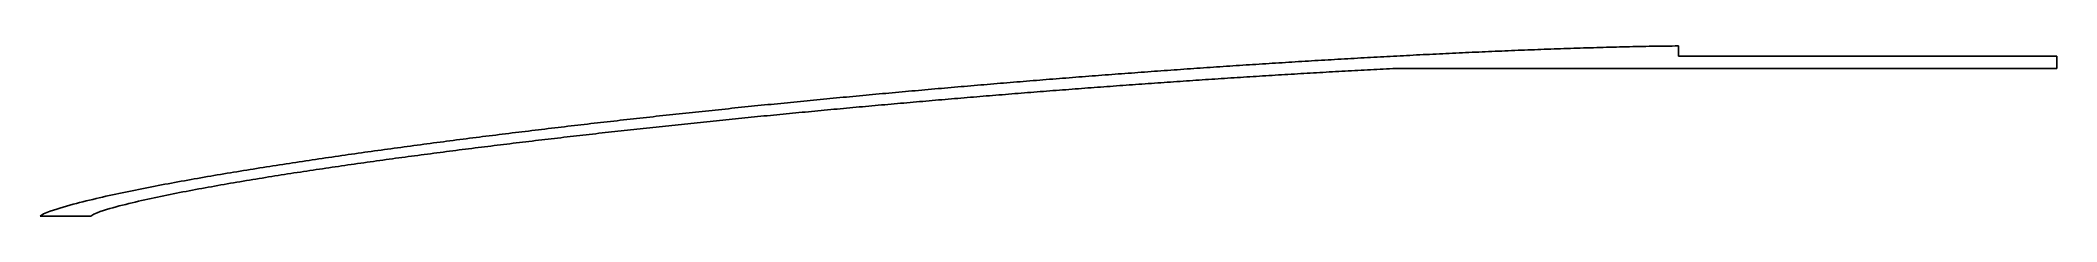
# Model space of a CAD drawing. Extents: x 0 to 320, y 0 to 27.
import ezdxf

# ---------------------------------------------------------------- set-up
doc = ezdxf.new("R2010")
doc.units = 0
doc.layers.add('Shape', color=7, linetype='CONTINUOUS')

msp = doc.modelspace()

# ---------------------------------------------------------------- linework, layer by layer
at = {"layer": 'Shape'}
for p, q in [((218.92, 25.5943), (219.44, 25.6207)), ((219.44, 25.6207), (219.96, 25.6469)), ((219.96, 25.6469), (220.48, 25.673)), ((220.48, 25.673), (221, 25.6988)), ((221, 25.6988), (221.52, 25.7245)), ((221.52, 25.7245), (222.04, 25.7501)), ((222.04, 25.7501), (222.56, 25.7755)), ((222.56, 25.7755), (223.08, 25.8007)), ((223.08, 25.8007), (223.6, 25.8257)), ((223.6, 25.8257), (224.12, 25.8505)), ((224.12, 25.8505), (224.64, 25.8752)), ((224.64, 25.8752), (225.16, 25.8997)), ((225.16, 25.8997), (225.68, 25.9241)), ((225.68, 25.9241), (226.2, 25.9482)), ((226.2, 25.9482), (226.72, 25.9722)), ((226.72, 25.9722), (227.24, 25.996)), ((227.24, 25.996), (227.76, 26.0196)), ((227.76, 26.0196), (228.28, 26.043)), ((228.28, 26.043), (228.8, 26.0662)), ((228.8, 26.0662), (229.32, 26.0893)), ((229.32, 26.0893), (229.84, 26.1121)), ((229.84, 26.1121), (230.36, 26.1348)), ((230.36, 26.1348), (230.88, 26.1573)), ((230.88, 26.1573), (231.4, 26.1796)), ((231.4, 26.1796), (231.92, 26.2017)), ((231.92, 26.2017), (232.44, 26.2235)), ((232.44, 26.2235), (232.96, 26.2452)), ((232.96, 26.2452), (233.48, 26.2667)), ((233.48, 26.2667), (234, 26.288)), ((234, 26.288), (234.52, 26.3091)), ((234.52, 26.3091), (235.04, 26.33)), ((235.04, 26.33), (235.56, 26.3506)), ((235.56, 26.3506), (236.08, 26.3711)), ((236.08, 26.3711), (236.6, 26.3913)), ((236.6, 26.3913), (237.12, 26.4114)), ((237.12, 26.4114), (237.64, 26.4312)), ((237.64, 26.4312), (238.16, 26.4507)), ((238.16, 26.4507), (238.68, 26.4701)), ((238.68, 26.4701), (239.2, 26.4892)), ((239.2, 26.4892), (239.72, 26.5081)), ((239.72, 26.5081), (240.24, 26.5268)), ((240.24, 26.5268), (240.76, 26.5452)), ((240.76, 26.5452), (241.28, 26.5634)), ((241.28, 26.5634), (241.8, 26.5813)), ((241.8, 26.5813), (242.32, 26.599)), ((242.32, 26.599), (242.84, 26.6165)), ((242.84, 26.6165), (243.36, 26.6337)), ((243.36, 26.6337), (243.88, 26.6506)), ((243.88, 26.6506), (244.4, 26.6673)), ((244.4, 26.6673), (244.92, 26.6836)), ((244.92, 26.6836), (245.44, 26.6998)), ((245.44, 26.6998), (245.96, 26.7156)), ((245.96, 26.7156), (246.48, 26.7312)), ((246.48, 26.7312), (247, 26.7465)), ((247, 26.7465), (247.52, 26.7614)), ((247.52, 26.7614), (248.04, 26.7761)), ((248.04, 26.7761), (248.56, 26.7905)), ((248.56, 26.7905), (249.08, 26.8045)), ((249.08, 26.8045), (249.6, 26.8183)), ((249.6, 26.8183), (250.12, 26.8317)), ((250.12, 26.8317), (250.64, 26.8447)), ((250.64, 26.8447), (251.16, 26.8574)), ((251.16, 26.8574), (251.68, 26.8698)), ((251.68, 26.8698), (252.2, 26.8817)), ((252.2, 26.8817), (252.72, 26.8933)), ((252.72, 26.8933), (253.24, 26.9045)), ((253.24, 26.9045), (253.76, 26.9153)), ((253.76, 26.9153), (254.28, 26.9256)), ((254.28, 26.9256), (254.8, 26.9355)), ((254.8, 26.9355), (255.32, 26.9449)), ((255.32, 26.9449), (255.84, 26.9538)), ((255.84, 26.9538), (256.36, 26.9622)), ((256.36, 26.9622), (256.88, 26.97)), ((256.88, 26.97), (257.4, 26.9771)), ((257.4, 26.9771), (257.92, 26.9836)), ((257.92, 26.9836), (258.44, 26.9894)), ((258.44, 26.9894), (258.96, 26.9942)), ((258.96, 26.9942), (259.48, 26.998)), ((259.48, 26.998), (260, 27)), ((260, 27), (260, 25.4)), ((169, 22.3967), (169.52, 22.4362)), ((169.52, 22.4362), (170.04, 22.4755)), ((170.04, 22.4755), (170.56, 22.5147)), ((170.56, 22.5147), (171.08, 22.5538)), ((171.08, 22.5538), (171.6, 22.5928)), ((171.6, 22.5928), (172.12, 22.6317)), ((172.12, 22.6317), (172.64, 22.6704)), ((172.64, 22.6704), (173.16, 22.709)), ((173.16, 22.709), (173.68, 22.7475)), ((173.68, 22.7475), (174.2, 22.7859)), ((174.2, 22.7859), (174.72, 22.8242)), ((174.72, 22.8242), (175.24, 22.8623)), ((175.24, 22.8623), (175.76, 22.9003)), ((175.76, 22.9003), (176.28, 22.9381)), ((176.28, 22.9381), (176.8, 22.9759)), ((176.8, 22.9759), (177.32, 23.0135)), ((177.32, 23.0135), (177.84, 23.051)), ((177.84, 23.051), (178.36, 23.0884)), ((178.36, 23.0884), (178.88, 23.1257)), ((178.88, 23.1257), (179.4, 23.1628)), ((179.4, 23.1628), (179.92, 23.1998)), ((179.92, 23.1998), (180.44, 23.2367)), ((180.44, 23.2367), (180.96, 23.2734)), ((180.96, 23.2734), (181.48, 23.3101)), ((181.48, 23.3101), (182, 23.3466)), ((182, 23.3466), (182.52, 23.3829)), ((182.52, 23.3829), (183.04, 23.4192)), ((183.04, 23.4192), (183.56, 23.4553)), ((183.56, 23.4553), (184.08, 23.4913)), ((184.08, 23.4913), (184.6, 23.5272)), ((184.6, 23.5272), (185.12, 23.5629)), ((185.12, 23.5629), (185.64, 23.5985)), ((185.64, 23.5985), (186.16, 23.634)), ((186.16, 23.634), (186.68, 23.6694)), ((186.68, 23.6694), (187.2, 23.7046)), ((187.2, 23.7046), (187.72, 23.7397)), ((187.72, 23.7397), (188.24, 23.7747)), ((188.24, 23.7747), (188.76, 23.8095)), ((188.76, 23.8095), (189.28, 23.8442)), ((189.28, 23.8442), (189.8, 23.8788)), ((189.8, 23.8788), (190.32, 23.9132)), ((190.32, 23.9132), (190.84, 23.9475)), ((190.84, 23.9475), (191.36, 23.9817)), ((191.36, 23.9817), (191.88, 24.0158)), ((191.88, 24.0158), (192.4, 24.0497)), ((192.4, 24.0497), (192.92, 24.0835)), ((192.92, 24.0835), (193.44, 24.1172)), ((193.44, 24.1172), (193.96, 24.1507)), ((193.96, 24.1507), (194.48, 24.1841)), ((194.48, 24.1841), (195, 24.2173)), ((195, 24.2173), (195.52, 24.2505)), ((195.52, 24.2505), (196.04, 24.2835)), ((196.04, 24.2835), (196.56, 24.3163)), ((197, 22.4235), (196.496, 22.3927)), ((196.56, 24.3163), (197.08, 24.349)), ((197.504, 22.4541), (197, 22.4235)), ((197.08, 24.349), (197.6, 24.3816)), ((198.008, 22.4847), (197.504, 22.4541)), ((197.6, 24.3816), (198.12, 24.4141)), ((198.512, 22.5151), (198.008, 22.4847)), ((198.12, 24.4141), (198.64, 24.4464)), ((199.016, 22.5454), (198.512, 22.5151)), ((198.64, 24.4464), (199.16, 24.4786)), ((199.52, 22.5756), (199.016, 22.5454)), ((199.16, 24.4786), (199.68, 24.5106)), ((200.024, 22.6056), (199.52, 22.5756)), ((199.68, 24.5106), (200.2, 24.5425)), ((200.528, 22.6355), (200.024, 22.6056)), ((200.2, 24.5425), (200.72, 24.5743)), ((201.032, 22.6653), (200.528, 22.6355)), ((200.72, 24.5743), (201.24, 24.6059)), ((201.536, 22.695), (201.032, 22.6653)), ((201.24, 24.6059), (201.76, 24.6374)), ((202.04, 22.7245), (201.536, 22.695)), ((201.76, 24.6374), (202.28, 24.6687)), ((202.544, 22.7539), (202.04, 22.7245)), ((202.28, 24.6687), (202.8, 24.6999)), ((203.048, 22.7832), (202.544, 22.7539)), ((202.8, 24.6999), (203.32, 24.731)), ((203.552, 22.8124), (203.048, 22.7832)), ((203.32, 24.731), (203.84, 24.7619)), ((204.056, 22.8414), (203.552, 22.8124)), ((203.84, 24.7619), (204.36, 24.7927)), ((204.56, 22.8703), (204.056, 22.8414)), ((204.36, 24.7927), (204.88, 24.8233)), ((205.064, 22.8991), (204.56, 22.8703)), ((204.88, 24.8233), (205.4, 24.8538)), ((205.568, 22.9277), (205.064, 22.8991)), ((205.4, 24.8538), (205.92, 24.8842)), ((206.072, 22.9562), (205.568, 22.9277)), ((205.92, 24.8842), (206.44, 24.9144)), ((206.576, 22.9846), (206.072, 22.9562)), ((206.44, 24.9144), (206.96, 24.9444)), ((207.08, 23.0128), (206.576, 22.9846)), ((206.96, 24.9444), (207.48, 24.9744)), ((207.584, 23.0409), (207.08, 23.0128)), ((207.48, 24.9744), (208, 25.0041)), ((208.088, 23.0689), (207.584, 23.0409)), ((208, 25.0041), (208.52, 25.0337)), ((208.592, 23.0967), (208.088, 23.0689)), ((208.52, 25.0337), (209.04, 25.0632)), ((209.096, 23.1244), (208.592, 23.0967)), ((209.04, 25.0632), (209.56, 25.0926)), ((209.6, 23.152), (209.096, 23.1244)), ((209.56, 25.0926), (210.08, 25.1217)), ((210.104, 23.1794), (209.6, 23.152)), ((210.08, 25.1217), (210.6, 25.1508)), ((210.608, 23.2067), (210.104, 23.1794)), ((210.6, 25.1508), (211.12, 25.1796)), ((211.112, 23.2338), (210.608, 23.2067)), ((211.616, 23.2609), (211.112, 23.2338)), ((211.12, 25.1796), (211.64, 25.2084)), ((212.12, 23.2877), (211.616, 23.2609)), ((211.64, 25.2084), (212.16, 25.237)), ((212.624, 23.3145), (212.12, 23.2877)), ((212.16, 25.237), (212.68, 25.2654)), ((213.128, 23.3411), (212.624, 23.3145)), ((212.68, 25.2654), (213.2, 25.2937)), ((213.632, 23.3675), (213.128, 23.3411)), ((213.2, 25.2937), (213.72, 25.3218)), ((214.136, 23.3939), (213.632, 23.3675)), ((213.72, 25.3218), (214.24, 25.3497)), ((214.64, 23.4), (214.136, 23.3939)), ((214.24, 25.3497), (214.76, 25.3775)), ((215.144, 23.4), (214.64, 23.4)), ((214.76, 25.3775), (215.28, 25.4052)), ((215.648, 23.4), (215.144, 23.4)), ((215.28, 25.4052), (215.8, 25.4327)), ((216.152, 23.4), (215.648, 23.4)), ((215.8, 25.4327), (216.32, 25.46)), ((216.656, 23.4), (216.152, 23.4)), ((216.32, 25.46), (216.84, 25.4872)), ((217.16, 23.4), (216.656, 23.4)), ((216.84, 25.4872), (217.36, 25.5142)), ((217.664, 23.4), (217.16, 23.4)), ((217.36, 25.5142), (217.88, 25.5411)), ((218.168, 23.4), (217.664, 23.4)), ((217.88, 25.5411), (218.4, 25.5678)), ((218.672, 23.4), (218.168, 23.4)), ((218.4, 25.5678), (218.92, 25.5943)), ((219.176, 23.4), (218.672, 23.4)), ((219.68, 23.4), (219.176, 23.4)), ((220.184, 23.4), (219.68, 23.4)), ((220.688, 23.4), (220.184, 23.4)), ((221.192, 23.4), (220.688, 23.4)), ((221.696, 23.4), (221.192, 23.4)), ((222.2, 23.4), (221.696, 23.4)), ((222.704, 23.4), (222.2, 23.4)), ((223.208, 23.4), (222.704, 23.4)), ((223.712, 23.4), (223.208, 23.4)), ((224.216, 23.4), (223.712, 23.4)), ((224.72, 23.4), (224.216, 23.4)), ((225.224, 23.4), (224.72, 23.4)), ((225.728, 23.4), (225.224, 23.4)), ((226.232, 23.4), (225.728, 23.4)), ((226.736, 23.4), (226.232, 23.4)), ((227.24, 23.4), (226.736, 23.4)), ((227.744, 23.4), (227.24, 23.4)), ((228.248, 23.4), (227.744, 23.4)), ((228.752, 23.4), (228.248, 23.4)), ((229.256, 23.4), (228.752, 23.4)), ((229.76, 23.4), (229.256, 23.4)), ((230.264, 23.4), (229.76, 23.4)), ((230.768, 23.4), (230.264, 23.4)), ((231.272, 23.4), (230.768, 23.4)), ((231.776, 23.4), (231.272, 23.4)), ((232.28, 23.4), (231.776, 23.4)), ((232.784, 23.4), (232.28, 23.4)), ((233.288, 23.4), (232.784, 23.4)), ((233.792, 23.4), (233.288, 23.4)), ((234.296, 23.4), (233.792, 23.4)), ((234.8, 23.4), (234.296, 23.4)), ((235.304, 23.4), (234.8, 23.4)), ((235.808, 23.4), (235.304, 23.4)), ((236.312, 23.4), (235.808, 23.4)), ((236.816, 23.4), (236.312, 23.4)), ((237.32, 23.4), (236.816, 23.4)), ((237.824, 23.4), (237.32, 23.4)), ((238.328, 23.4), (237.824, 23.4)), ((238.832, 23.4), (238.328, 23.4)), ((239.336, 23.4), (238.832, 23.4)), ((239.84, 23.4), (239.336, 23.4)), ((240.344, 23.4), (239.84, 23.4)), ((240.848, 23.4), (240.344, 23.4)), ((241.352, 23.4), (240.848, 23.4)), ((241.856, 23.4), (241.352, 23.4)), ((242.36, 23.4), (241.856, 23.4)), ((242.864, 23.4), (242.36, 23.4)), ((243.368, 23.4), (242.864, 23.4)), ((243.872, 23.4), (243.368, 23.4)), ((244.376, 23.4), (243.872, 23.4)), ((244.88, 23.4), (244.376, 23.4)), ((245.384, 23.4), (244.88, 23.4)), ((245.888, 23.4), (245.384, 23.4)), ((246.392, 23.4), (245.888, 23.4)), ((246.896, 23.4), (246.392, 23.4)), ((247.4, 23.4), (246.896, 23.4)), ((247.904, 23.4), (247.4, 23.4)), ((248.408, 23.4), (247.904, 23.4)), ((248.912, 23.4), (248.408, 23.4)), ((249.416, 23.4), (248.912, 23.4)), ((249.92, 23.4), (249.416, 23.4)), ((250.424, 23.4), (249.92, 23.4)), ((250.928, 23.4), (250.424, 23.4)), ((251.432, 23.4), (250.928, 23.4)), ((251.936, 23.4), (251.432, 23.4)), ((252.44, 23.4), (251.936, 23.4)), ((252.944, 23.4), (252.44, 23.4)), ((253.448, 23.4), (252.944, 23.4)), ((253.952, 23.4), (253.448, 23.4)), ((254.456, 23.4), (253.952, 23.4)), ((254.96, 23.4), (254.456, 23.4)), ((255.464, 23.4), (254.96, 23.4)), ((255.968, 23.4), (255.464, 23.4)), ((256.472, 23.4), (255.968, 23.4)), ((256.976, 23.4), (256.472, 23.4)), ((257.48, 23.4), (256.976, 23.4)), ((257.984, 23.4), (257.48, 23.4)), ((258.488, 23.4), (257.984, 23.4)), ((258.992, 23.4), (258.488, 23.4)), ((259.496, 23.4), (258.992, 23.4)), ((260, 23.4), (259.496, 23.4)), ((260, 25.4), (320, 25.4)), ((320, 23.4), (260, 23.4)), ((320, 25.4), (320, 23.4)), ((131.04, 19.1889), (131.56, 19.2372)), ((131.56, 19.2372), (132.08, 19.2854)), ((132.08, 19.2854), (132.6, 19.3334)), ((132.6, 19.3334), (133.12, 19.3814)), ((133.12, 19.3814), (133.64, 19.4292)), ((133.64, 19.4292), (134.16, 19.4769)), ((134.16, 19.4769), (134.68, 19.5244)), ((134.68, 19.5244), (135.2, 19.5719)), ((135.2, 19.5719), (135.72, 19.6192)), ((135.72, 19.6192), (136.24, 19.6664)), ((136.24, 19.6664), (136.76, 19.7135)), ((136.76, 19.7135), (137.28, 19.7605)), ((137.28, 19.7605), (137.8, 19.8073)), ((137.8, 19.8073), (138.32, 19.854)), ((138.32, 19.854), (138.84, 19.9006)), ((138.84, 19.9006), (139.36, 19.9471)), ((139.36, 19.9471), (139.88, 19.9934)), ((139.88, 19.9934), (140.4, 20.0397)), ((140.4, 20.0397), (140.92, 20.0858)), ((140.92, 20.0858), (141.44, 20.1318)), ((141.44, 20.1318), (141.96, 20.1776)), ((141.96, 20.1776), (142.48, 20.2234)), ((142.48, 20.2234), (143, 20.269)), ((143, 20.269), (143.52, 20.3145)), ((143.52, 20.3145), (144.04, 20.3599)), ((144.04, 20.3599), (144.56, 20.4051)), ((144.56, 20.4051), (145.08, 20.4503)), ((145.08, 20.4503), (145.6, 20.4953)), ((145.6, 20.4953), (146.12, 20.5402)), ((146.12, 20.5402), (146.64, 20.585)), ((146.64, 20.585), (147.16, 20.6296)), ((147.16, 20.6296), (147.68, 20.6742)), ((147.68, 20.6742), (148.2, 20.7186)), ((148.2, 20.7186), (148.72, 20.7629)), ((148.72, 20.7629), (149.24, 20.8071)), ((149.24, 20.8071), (149.76, 20.8511)), ((149.76, 20.8511), (150.28, 20.8951)), ((150.28, 20.8951), (150.8, 20.9389)), ((150.8, 20.9389), (151.32, 20.9826)), ((151.32, 20.9826), (151.84, 21.0262)), ((152.144, 19.2249), (151.64, 19.1839)), ((151.84, 21.0262), (152.36, 21.0696)), ((152.648, 19.2658), (152.144, 19.2249)), ((152.36, 21.0696), (152.88, 21.113)), ((153.152, 19.3066), (152.648, 19.2658)), ((152.88, 21.113), (153.4, 21.1562)), ((153.656, 19.3473), (153.152, 19.3066)), ((153.4, 21.1562), (153.92, 21.1993)), ((154.16, 19.3879), (153.656, 19.3473)), ((153.92, 21.1993), (154.44, 21.2423)), ((154.664, 19.4283), (154.16, 19.3879)), ((154.44, 21.2423), (154.96, 21.2851)), ((155.168, 19.4687), (154.664, 19.4283)), ((154.96, 21.2851), (155.48, 21.3278)), ((155.672, 19.5089), (155.168, 19.4687)), ((155.48, 21.3278), (156, 21.3705)), ((156.176, 19.549), (155.672, 19.5089)), ((156, 21.3705), (156.52, 21.413)), ((156.68, 19.5891), (156.176, 19.549)), ((156.52, 21.413), (157.04, 21.4553)), ((157.184, 19.629), (156.68, 19.5891)), ((157.04, 21.4553), (157.56, 21.4976)), ((157.688, 19.6688), (157.184, 19.629)), ((157.56, 21.4976), (158.08, 21.5397)), ((158.192, 19.7084), (157.688, 19.6688)), ((158.08, 21.5397), (158.6, 21.5817)), ((158.696, 19.748), (158.192, 19.7084)), ((158.6, 21.5817), (159.12, 21.6236)), ((159.2, 19.7875), (158.696, 19.748)), ((159.12, 21.6236), (159.64, 21.6654)), ((159.704, 19.8268), (159.2, 19.7875)), ((159.64, 21.6654), (160.16, 21.7071)), ((160.208, 19.866), (159.704, 19.8268)), ((160.16, 21.7071), (160.68, 21.7486)), ((160.712, 19.9052), (160.208, 19.866)), ((160.68, 21.7486), (161.2, 21.79)), ((161.216, 19.9442), (160.712, 19.9052)), ((161.2, 21.79), (161.72, 21.8313)), ((161.72, 19.9831), (161.216, 19.9442)), ((161.72, 21.8313), (162.24, 21.8725)), ((162.224, 20.0219), (161.72, 19.9831)), ((162.728, 20.0606), (162.224, 20.0219)), ((162.24, 21.8725), (162.76, 21.9135)), ((163.232, 20.0991), (162.728, 20.0606)), ((162.76, 21.9135), (163.28, 21.9544)), ((163.736, 20.1376), (163.232, 20.0991)), ((163.28, 21.9544), (163.8, 21.9953)), ((164.24, 20.1759), (163.736, 20.1376)), ((163.8, 21.9953), (164.32, 22.0359)), ((164.744, 20.2142), (164.24, 20.1759)), ((164.32, 22.0359), (164.84, 22.0765)), ((165.248, 20.2523), (164.744, 20.2142)), ((164.84, 22.0765), (165.36, 22.117)), ((165.752, 20.2903), (165.248, 20.2523)), ((165.36, 22.117), (165.88, 22.1573)), ((166.256, 20.3282), (165.752, 20.2903)), ((165.88, 22.1573), (166.4, 22.1975)), ((166.76, 20.366), (166.256, 20.3282)), ((166.4, 22.1975), (166.92, 22.2376)), ((167.264, 20.4037), (166.76, 20.366)), ((166.92, 22.2376), (167.44, 22.2775)), ((167.768, 20.4412), (167.264, 20.4037)), ((167.44, 22.2775), (167.96, 22.3174)), ((168.272, 20.4787), (167.768, 20.4412)), ((167.96, 22.3174), (168.48, 22.3571)), ((168.776, 20.516), (168.272, 20.4787)), ((168.48, 22.3571), (169, 22.3967)), ((169.28, 20.5532), (168.776, 20.516)), ((169.784, 20.5903), (169.28, 20.5532)), ((170.288, 20.6273), (169.784, 20.5903)), ((170.792, 20.6642), (170.288, 20.6273)), ((171.296, 20.701), (170.792, 20.6642)), ((171.8, 20.7377), (171.296, 20.701)), ((172.304, 20.7742), (171.8, 20.7377)), ((172.808, 20.8107), (172.304, 20.7742)), ((173.312, 20.847), (172.808, 20.8107)), ((173.816, 20.8832), (173.312, 20.847)), ((174.32, 20.9193), (173.816, 20.8832)), ((174.824, 20.9553), (174.32, 20.9193)), ((175.328, 20.9911), (174.824, 20.9553)), ((175.832, 21.0269), (175.328, 20.9911)), ((176.336, 21.0625), (175.832, 21.0269)), ((176.84, 21.0981), (176.336, 21.0625)), ((177.344, 21.1335), (176.84, 21.0981)), ((177.848, 21.1688), (177.344, 21.1335)), ((178.352, 21.204), (177.848, 21.1688)), ((178.856, 21.239), (178.352, 21.204)), ((179.36, 21.274), (178.856, 21.239)), ((179.864, 21.3088), (179.36, 21.274)), ((180.368, 21.3435), (179.864, 21.3088)), ((180.872, 21.3782), (180.368, 21.3435)), ((181.376, 21.4127), (180.872, 21.3782)), ((181.88, 21.447), (181.376, 21.4127)), ((182.384, 21.4813), (181.88, 21.447)), ((182.888, 21.5154), (182.384, 21.4813)), ((183.392, 21.5495), (182.888, 21.5154)), ((183.896, 21.5834), (183.392, 21.5495)), ((184.4, 21.6172), (183.896, 21.5834)), ((184.904, 21.6509), (184.4, 21.6172)), ((185.408, 21.6844), (184.904, 21.6509)), ((185.912, 21.7179), (185.408, 21.6844)), ((186.416, 21.7512), (185.912, 21.7179)), ((186.92, 21.7844), (186.416, 21.7512)), ((187.424, 21.8175), (186.92, 21.7844)), ((187.928, 21.8505), (187.424, 21.8175)), ((188.432, 21.8833), (187.928, 21.8505)), ((188.936, 21.9161), (188.432, 21.8833)), ((189.44, 21.9487), (188.936, 21.9161)), ((189.944, 21.9812), (189.44, 21.9487)), ((190.448, 22.0136), (189.944, 21.9812)), ((190.952, 22.0458), (190.448, 22.0136)), ((191.456, 22.078), (190.952, 22.0458)), ((191.96, 22.11), (191.456, 22.078)), ((192.464, 22.1419), (191.96, 22.11)), ((192.968, 22.1737), (192.464, 22.1419)), ((193.472, 22.2053), (192.968, 22.1737)), ((193.976, 22.2368), (193.472, 22.2053)), ((194.48, 22.2683), (193.976, 22.2368)), ((194.984, 22.2995), (194.48, 22.2683)), ((195.488, 22.3307), (194.984, 22.2995)), ((195.992, 22.3618), (195.488, 22.3307)), ((196.496, 22.3927), (195.992, 22.3618)), ((98.8, 15.9435), (99.32, 16)), ((99.32, 16), (99.84, 16.0563)), ((99.84, 16.0563), (100.36, 16.1124)), ((100.36, 16.1124), (100.88, 16.1684)), ((100.88, 16.1684), (101.4, 16.2243)), ((101.4, 16.2243), (101.92, 16.2801)), ((101.92, 16.2801), (102.44, 16.3357)), ((102.44, 16.3357), (102.96, 16.3911)), ((102.96, 16.3911), (103.48, 16.4464)), ((103.48, 16.4464), (104, 16.5016)), ((104, 16.5016), (104.52, 16.5567)), ((104.52, 16.5567), (105.04, 16.6116)), ((105.04, 16.6116), (105.56, 16.6663)), ((105.56, 16.6663), (106.08, 16.721)), ((106.08, 16.721), (106.6, 16.7755)), ((106.6, 16.7755), (107.12, 16.8298)), ((107.12, 16.8298), (107.64, 16.884)), ((107.64, 16.884), (108.16, 16.9381)), ((108.16, 16.9381), (108.68, 16.9921)), ((108.68, 16.9921), (109.2, 17.0459)), ((109.2, 17.0459), (109.72, 17.0996)), ((109.72, 17.0996), (110.24, 17.1531)), ((110.24, 17.1531), (110.76, 17.2066)), ((110.76, 17.2066), (111.28, 17.2598)), ((111.28, 17.2598), (111.8, 17.313)), ((111.8, 17.313), (112.32, 17.366)), ((112.32, 17.366), (112.84, 17.4189)), ((112.84, 17.4189), (113.36, 17.4716)), ((113.36, 17.4716), (113.88, 17.5243)), ((113.88, 17.5243), (114.4, 17.5768)), ((114.4, 17.5768), (114.92, 17.6291)), ((114.92, 17.6291), (115.44, 17.6814)), ((115.44, 17.6814), (115.96, 17.7335)), ((116.36, 16.0305), (115.856, 15.9813)), ((115.96, 17.7335), (116.48, 17.7854)), ((116.864, 16.0796), (116.36, 16.0305)), ((116.48, 17.7854), (117, 17.8373)), ((117.368, 16.1286), (116.864, 16.0796)), ((117, 17.8373), (117.52, 17.889)), ((117.872, 16.1774), (117.368, 16.1286)), ((117.52, 17.889), (118.04, 17.9406)), ((118.376, 16.2262), (117.872, 16.1774)), ((118.04, 17.9406), (118.56, 17.992)), ((118.88, 16.2748), (118.376, 16.2262)), ((118.56, 17.992), (119.08, 18.0433)), ((119.384, 16.3233), (118.88, 16.2748)), ((119.08, 18.0433), (119.6, 18.0945)), ((119.888, 16.3716), (119.384, 16.3233)), ((119.6, 18.0945), (120.12, 18.1456)), ((120.392, 16.4199), (119.888, 16.3716)), ((120.12, 18.1456), (120.64, 18.1965)), ((120.896, 16.468), (120.392, 16.4199)), ((120.64, 18.1965), (121.16, 18.2474)), ((121.4, 16.516), (120.896, 16.468)), ((121.16, 18.2474), (121.68, 18.298)), ((121.904, 16.5639), (121.4, 16.516)), ((121.68, 18.298), (122.2, 18.3486)), ((122.408, 16.6116), (121.904, 16.5639)), ((122.2, 18.3486), (122.72, 18.399)), ((122.912, 16.6593), (122.408, 16.6116)), ((122.72, 18.399), (123.24, 18.4493)), ((123.416, 16.7068), (122.912, 16.6593)), ((123.24, 18.4493), (123.76, 18.4995)), ((123.92, 16.7542), (123.416, 16.7068)), ((123.76, 18.4995), (124.28, 18.5496)), ((124.424, 16.8015), (123.92, 16.7542)), ((124.28, 18.5496), (124.8, 18.5995)), ((124.928, 16.8486), (124.424, 16.8015)), ((124.8, 18.5995), (125.32, 18.6493)), ((125.432, 16.8957), (124.928, 16.8486)), ((125.32, 18.6493), (125.84, 18.699)), ((125.936, 16.9426), (125.432, 16.8957)), ((125.84, 18.699), (126.36, 18.7485)), ((126.44, 16.9894), (125.936, 16.9426)), ((126.36, 18.7485), (126.88, 18.7979)), ((126.944, 17.0361), (126.44, 16.9894)), ((126.88, 18.7979), (127.4, 18.8472)), ((127.448, 17.0827), (126.944, 17.0361)), ((127.4, 18.8472), (127.92, 18.8964)), ((127.952, 17.1292), (127.448, 17.0827)), ((127.92, 18.8964), (128.44, 18.9455)), ((128.456, 17.1755), (127.952, 17.1292)), ((128.44, 18.9455), (128.96, 18.9944)), ((128.96, 17.2218), (128.456, 17.1755)), ((128.96, 18.9944), (129.48, 19.0432)), ((129.464, 17.2679), (128.96, 17.2218)), ((129.968, 17.3139), (129.464, 17.2679)), ((129.48, 19.0432), (130, 19.0919)), ((130.472, 17.3597), (129.968, 17.3139)), ((130, 19.0919), (130.52, 19.1404)), ((130.976, 17.4055), (130.472, 17.3597)), ((130.52, 19.1404), (131.04, 19.1889)), ((131.48, 17.4512), (130.976, 17.4055)), ((131.984, 17.4967), (131.48, 17.4512)), ((132.488, 17.5421), (131.984, 17.4967)), ((132.992, 17.5874), (132.488, 17.5421)), ((133.496, 17.6326), (132.992, 17.5874)), ((134, 17.6777), (133.496, 17.6326)), ((134.504, 17.7226), (134, 17.6777)), ((135.008, 17.7675), (134.504, 17.7226)), ((135.512, 17.8122), (135.008, 17.7675)), ((136.016, 17.8568), (135.512, 17.8122)), ((136.52, 17.9013), (136.016, 17.8568)), ((137.024, 17.9457), (136.52, 17.9013)), ((137.528, 17.99), (137.024, 17.9457)), ((138.032, 18.0341), (137.528, 17.99)), ((138.536, 18.0782), (138.032, 18.0341)), ((139.04, 18.1221), (138.536, 18.0782)), ((139.544, 18.1659), (139.04, 18.1221)), ((140.048, 18.2096), (139.544, 18.1659)), ((140.552, 18.2532), (140.048, 18.2096)), ((141.056, 18.2967), (140.552, 18.2532)), ((141.56, 18.3401), (141.056, 18.2967)), ((142.064, 18.3833), (141.56, 18.3401)), ((142.568, 18.4265), (142.064, 18.3833)), ((143.072, 18.4695), (142.568, 18.4265)), ((143.576, 18.5124), (143.072, 18.4695)), ((144.08, 18.5552), (143.576, 18.5124)), ((144.584, 18.5979), (144.08, 18.5552)), ((145.088, 18.6405), (144.584, 18.5979)), ((145.592, 18.683), (145.088, 18.6405)), ((146.096, 18.7253), (145.592, 18.683)), ((146.6, 18.7676), (146.096, 18.7253)), ((147.104, 18.8097), (146.6, 18.7676)), ((147.608, 18.8517), (147.104, 18.8097)), ((148.112, 18.8937), (147.608, 18.8517)), ((148.616, 18.9354), (148.112, 18.8937)), ((149.12, 18.9771), (148.616, 18.9354)), ((149.624, 19.0187), (149.12, 18.9771)), ((150.128, 19.0602), (149.624, 19.0187)), ((150.632, 19.1015), (150.128, 19.0602)), ((151.136, 19.1428), (150.632, 19.1015)), ((151.64, 19.1839), (151.136, 19.1428)), ((71.76, 12.7971), (72.28, 12.8619)), ((72.28, 12.8619), (72.8, 12.9264)), ((72.8, 12.9264), (73.32, 12.9908)), ((73.32, 12.9908), (73.84, 13.055)), ((73.84, 13.055), (74.36, 13.1191)), ((74.36, 13.1191), (74.88, 13.1829)), ((74.88, 13.1829), (75.4, 13.2466)), ((75.4, 13.2466), (75.92, 13.3101)), ((75.92, 13.3101), (76.44, 13.3734)), ((76.44, 13.3734), (76.96, 13.4366)), ((76.96, 13.4366), (77.48, 13.4996)), ((77.48, 13.4996), (78, 13.5624)), ((78, 13.5624), (78.52, 13.625)), ((78.52, 13.625), (79.04, 13.6875)), ((79.04, 13.6875), (79.56, 13.7498)), ((79.56, 13.7498), (80.08, 13.8119)), ((80.08, 13.8119), (80.6, 13.8739)), ((80.6, 13.8739), (81.12, 13.9357)), ((81.12, 13.9357), (81.64, 13.9973)), ((81.64, 13.9973), (82.16, 14.0588)), ((82.16, 14.0588), (82.68, 14.1201)), ((82.68, 14.1201), (83.2, 14.1813)), ((83.2, 14.1813), (83.72, 14.2422)), ((83.72, 14.2422), (84.24, 14.3031)), ((84.24, 14.3031), (84.76, 14.3637)), ((84.76, 14.3637), (85.28, 14.4242)), ((85.28, 14.4242), (85.8, 14.4846)), ((86.12, 12.8462), (85.616, 12.7888)), ((85.8, 14.4846), (86.32, 14.5447)), ((86.624, 12.9034), (86.12, 12.8462)), ((86.32, 14.5447), (86.84, 14.6048)), ((87.128, 12.9605), (86.624, 12.9034)), ((86.84, 14.6048), (87.36, 14.6646)), ((87.632, 13.0174), (87.128, 12.9605)), ((87.36, 14.6646), (87.88, 14.7244)), ((88.136, 13.0742), (87.632, 13.0174)), ((87.88, 14.7244), (88.4, 14.7839)), ((88.64, 13.1308), (88.136, 13.0742)), ((88.4, 14.7839), (88.92, 14.8433)), ((89.144, 13.1873), (88.64, 13.1308)), ((88.92, 14.8433), (89.44, 14.9026)), ((89.648, 13.2436), (89.144, 13.1873)), ((89.44, 14.9026), (89.96, 14.9617)), ((90.152, 13.2997), (89.648, 13.2436)), ((89.96, 14.9617), (90.48, 15.0206)), ((90.656, 13.3558), (90.152, 13.2997)), ((90.48, 15.0206), (91, 15.0794)), ((91.16, 13.4116), (90.656, 13.3558)), ((91, 15.0794), (91.52, 15.1381)), ((91.664, 13.4674), (91.16, 13.4116)), ((91.52, 15.1381), (92.04, 15.1966)), ((92.168, 13.5229), (91.664, 13.4674)), ((92.04, 15.1966), (92.56, 15.2549)), ((92.672, 13.5784), (92.168, 13.5229)), ((92.56, 15.2549), (93.08, 15.3131)), ((93.176, 13.6337), (92.672, 13.5784)), ((93.08, 15.3131), (93.6, 15.3711)), ((93.68, 13.6888), (93.176, 13.6337)), ((93.6, 15.3711), (94.12, 15.429)), ((94.184, 13.7438), (93.68, 13.6888)), ((94.12, 15.429), (94.64, 15.4868)), ((94.688, 13.7987), (94.184, 13.7438)), ((94.64, 15.4868), (95.16, 15.5444)), ((95.192, 13.8534), (94.688, 13.7987)), ((95.16, 15.5444), (95.68, 15.6018)), ((95.696, 13.908), (95.192, 13.8534)), ((95.68, 15.6018), (96.2, 15.6591)), ((96.2, 13.9624), (95.696, 13.908)), ((96.2, 15.6591), (96.72, 15.7163)), ((96.704, 14.0167), (96.2, 13.9624)), ((97.208, 14.0709), (96.704, 14.0167)), ((96.72, 15.7163), (97.24, 15.7733)), ((97.712, 14.1249), (97.208, 14.0709)), ((97.24, 15.7733), (97.76, 15.8302)), ((98.216, 14.1788), (97.712, 14.1249)), ((97.76, 15.8302), (98.28, 15.8869)), ((98.72, 14.2325), (98.216, 14.1788)), ((98.28, 15.8869), (98.8, 15.9435)), ((99.224, 14.2861), (98.72, 14.2325)), ((99.728, 14.3396), (99.224, 14.2861)), ((100.232, 14.3929), (99.728, 14.3396)), ((100.736, 14.4461), (100.232, 14.3929)), ((101.24, 14.4992), (100.736, 14.4461)), ((101.744, 14.5521), (101.24, 14.4992)), ((102.248, 14.6049), (101.744, 14.5521)), ((102.752, 14.6576), (102.248, 14.6049)), ((103.256, 14.7101), (102.752, 14.6576)), ((103.76, 14.7625), (103.256, 14.7101)), ((104.264, 14.8148), (103.76, 14.7625)), ((104.768, 14.8669), (104.264, 14.8148)), ((105.272, 14.9189), (104.768, 14.8669)), ((105.776, 14.9708), (105.272, 14.9189)), ((106.28, 15.0225), (105.776, 14.9708)), ((106.784, 15.0741), (106.28, 15.0225)), ((107.288, 15.1256), (106.784, 15.0741)), ((107.792, 15.177), (107.288, 15.1256)), ((108.296, 15.2282), (107.792, 15.177)), ((108.8, 15.2793), (108.296, 15.2282)), ((109.304, 15.3302), (108.8, 15.2793)), ((109.808, 15.3811), (109.304, 15.3302)), ((110.312, 15.4318), (109.808, 15.3811)), ((110.816, 15.4824), (110.312, 15.4318)), ((111.32, 15.5328), (110.816, 15.4824)), ((111.824, 15.5832), (111.32, 15.5328)), ((112.328, 15.6334), (111.824, 15.5832)), ((112.832, 15.6835), (112.328, 15.6334)), ((113.336, 15.7334), (112.832, 15.6835)), ((113.84, 15.7832), (113.336, 15.7334)), ((114.344, 15.8329), (113.84, 15.7832)), ((114.848, 15.8825), (114.344, 15.8329)), ((115.352, 15.932), (114.848, 15.8825)), ((115.856, 15.9813), (115.352, 15.932)), ((47.84, 9.59668), (48.36, 9.6715)), ((48.36, 9.6715), (48.88, 9.74606)), ((48.88, 9.74606), (49.4, 9.82035)), ((49.4, 9.82035), (49.92, 9.89438)), ((49.92, 9.89438), (50.44, 9.96815)), ((50.44, 9.96815), (50.96, 10.0417)), ((50.96, 10.0417), (51.48, 10.1149)), ((51.48, 10.1149), (52, 10.1879)), ((52, 10.1879), (52.52, 10.2607)), ((52.52, 10.2607), (53.04, 10.3332)), ((53.04, 10.3332), (53.56, 10.4055)), ((53.56, 10.4055), (54.08, 10.4775)), ((54.08, 10.4775), (54.6, 10.5493)), ((54.6, 10.5493), (55.12, 10.6209)), ((55.12, 10.6209), (55.64, 10.6922)), ((55.64, 10.6922), (56.16, 10.7633)), ((56.16, 10.7633), (56.68, 10.8341)), ((56.68, 10.8341), (57.2, 10.9048)), ((57.2, 10.9048), (57.72, 10.9752)), ((57.72, 10.9752), (58.24, 11.0454)), ((58.24, 11.0454), (58.76, 11.1153)), ((58.76, 11.1153), (59.28, 11.1851)), ((59.28, 11.1851), (59.8, 11.2546)), ((59.912, 9.6347), (59.408, 9.56779)), ((59.8, 11.2546), (60.32, 11.3239)), ((60.416, 9.7014), (59.912, 9.6347)), ((60.32, 11.3239), (60.84, 11.393)), ((60.92, 9.76788), (60.416, 9.7014)), ((60.84, 11.393), (61.36, 11.4619)), ((61.424, 9.83413), (60.92, 9.76788)), ((61.36, 11.4619), (61.88, 11.5305)), ((61.928, 9.90017), (61.424, 9.83413)), ((61.88, 11.5305), (62.4, 11.599)), ((62.432, 9.966), (61.928, 9.90017)), ((62.4, 11.599), (62.92, 11.6672)), ((62.936, 10.0316), (62.432, 9.966)), ((62.92, 11.6672), (63.44, 11.7353)), ((63.44, 10.097), (62.936, 10.0316)), ((63.44, 11.7353), (63.96, 11.8031)), ((63.944, 10.1622), (63.44, 10.097)), ((64.448, 10.2272), (63.944, 10.1622)), ((63.96, 11.8031), (64.48, 11.8708)), ((64.952, 10.292), (64.448, 10.2272)), ((64.48, 11.8708), (65, 11.9382)), ((65.456, 10.3565), (64.952, 10.292)), ((65, 11.9382), (65.52, 12.0054)), ((65.96, 10.4209), (65.456, 10.3565)), ((65.52, 12.0054), (66.04, 12.0725)), ((66.464, 10.4851), (65.96, 10.4209)), ((66.04, 12.0725), (66.56, 12.1393)), ((66.968, 10.5491), (66.464, 10.4851)), ((66.56, 12.1393), (67.08, 12.2059)), ((67.472, 10.6128), (66.968, 10.5491)), ((67.08, 12.2059), (67.6, 12.2724)), ((67.976, 10.6764), (67.472, 10.6128)), ((67.6, 12.2724), (68.12, 12.3386)), ((68.48, 10.7398), (67.976, 10.6764)), ((68.12, 12.3386), (68.64, 12.4047)), ((68.984, 10.803), (68.48, 10.7398)), ((68.64, 12.4047), (69.16, 12.4706)), ((69.488, 10.866), (68.984, 10.803)), ((69.16, 12.4706), (69.68, 12.5362)), ((69.992, 10.9288), (69.488, 10.866)), ((69.68, 12.5362), (70.2, 12.6017)), ((70.496, 10.9914), (69.992, 10.9288)), ((70.2, 12.6017), (70.72, 12.6671)), ((71, 11.0539), (70.496, 10.9914)), ((70.72, 12.6671), (71.24, 12.7322)), ((71.504, 11.1161), (71, 11.0539)), ((71.24, 12.7322), (71.76, 12.7971)), ((72.008, 11.1782), (71.504, 11.1161)), ((72.512, 11.2401), (72.008, 11.1782)), ((73.016, 11.3018), (72.512, 11.2401)), ((73.52, 11.3633), (73.016, 11.3018)), ((74.024, 11.4247), (73.52, 11.3633)), ((74.528, 11.4858), (74.024, 11.4247)), ((75.032, 11.5468), (74.528, 11.4858)), ((75.536, 11.6076), (75.032, 11.5468)), ((76.04, 11.6683), (75.536, 11.6076)), ((76.544, 11.7288), (76.04, 11.6683)), ((77.048, 11.789), (76.544, 11.7288)), ((77.552, 11.8492), (77.048, 11.789)), ((78.056, 11.9091), (77.552, 11.8492)), ((78.56, 11.9689), (78.056, 11.9091)), ((79.064, 12.0285), (78.56, 11.9689)), ((79.568, 12.088), (79.064, 12.0285)), ((80.072, 12.1473), (79.568, 12.088)), ((80.576, 12.2064), (80.072, 12.1473)), ((81.08, 12.2654), (80.576, 12.2064)), ((81.584, 12.3242), (81.08, 12.2654)), ((82.088, 12.3828), (81.584, 12.3242)), ((82.592, 12.4413), (82.088, 12.3828)), ((83.096, 12.4996), (82.592, 12.4413)), ((83.6, 12.5578), (83.096, 12.4996)), ((84.104, 12.6158), (83.6, 12.5578)), ((84.608, 12.6736), (84.104, 12.6158)), ((85.112, 12.7313), (84.608, 12.6736)), ((85.616, 12.7888), (85.112, 12.7313)), ((27.04, 6.33935), (27.56, 6.42849)), ((27.56, 6.42849), (28.08, 6.51715)), ((28.08, 6.51715), (28.6, 6.60532)), ((28.6, 6.60532), (29.12, 6.69302)), ((29.12, 6.69302), (29.64, 6.78026)), ((29.64, 6.78026), (30.16, 6.86705)), ((30.16, 6.86705), (30.68, 6.9534)), ((30.68, 6.9534), (31.2, 7.03931)), ((31.2, 7.03931), (31.72, 7.1248)), ((31.72, 7.1248), (32.24, 7.20986)), ((32.24, 7.20986), (32.76, 7.29452)), ((32.76, 7.29452), (33.28, 7.37877)), ((33.28, 7.37877), (33.8, 7.46263)), ((33.8, 7.46263), (34.32, 7.54609)), ((34.32, 7.54609), (34.84, 7.62917)), ((34.84, 7.62917), (35.36, 7.71187)), ((35.36, 7.71187), (35.88, 7.7942)), ((35.88, 7.7942), (36.4, 7.87617)), ((36.4, 7.87617), (36.92, 7.95777)), ((36.92, 7.95777), (37.44, 8.03902)), ((37.736, 6.43833), (37.232, 6.35838)), ((37.44, 8.03902), (37.96, 8.11992)), ((38.24, 6.51788), (37.736, 6.43833)), ((37.96, 8.11992), (38.48, 8.20048)), ((38.744, 6.59703), (38.24, 6.51788)), ((38.48, 8.20048), (39, 8.28069)), ((39.248, 6.6758), (38.744, 6.59703)), ((39, 8.28069), (39.52, 8.36058)), ((39.752, 6.75418), (39.248, 6.6758)), ((39.52, 8.36058), (40.04, 8.44013)), ((40.256, 6.8322), (39.752, 6.75418)), ((40.04, 8.44013), (40.56, 8.51936)), ((40.76, 6.90984), (40.256, 6.8322)), ((40.56, 8.51936), (41.08, 8.59826)), ((41.264, 6.98712), (40.76, 6.90984)), ((41.08, 8.59826), (41.6, 8.67686)), ((41.768, 7.06405), (41.264, 6.98712)), ((41.6, 8.67686), (42.12, 8.75513)), ((42.272, 7.14062), (41.768, 7.06405)), ((42.12, 8.75513), (42.64, 8.8331)), ((42.776, 7.21685), (42.272, 7.14062)), ((42.64, 8.8331), (43.16, 8.91077)), ((43.28, 7.29275), (42.776, 7.21685)), ((43.16, 8.91077), (43.68, 8.98814)), ((43.784, 7.36831), (43.28, 7.29275)), ((43.68, 8.98814), (44.2, 9.06521)), ((44.288, 7.44354), (43.784, 7.36831)), ((44.2, 9.06521), (44.72, 9.14198)), ((44.792, 7.51844), (44.288, 7.44354)), ((44.72, 9.14198), (45.24, 9.21847)), ((45.296, 7.59303), (44.792, 7.51844)), ((45.24, 9.21847), (45.76, 9.29467)), ((45.8, 7.66731), (45.296, 7.59303)), ((45.76, 9.29467), (46.28, 9.37059)), ((46.304, 7.74127), (45.8, 7.66731)), ((46.28, 9.37059), (46.8, 9.44623)), ((46.808, 7.81493), (46.304, 7.74127)), ((46.8, 9.44623), (47.32, 9.52159)), ((47.312, 7.88829), (46.808, 7.81493)), ((47.816, 7.96136), (47.312, 7.88829)), ((47.32, 9.52159), (47.84, 9.59668)), ((48.32, 8.03413), (47.816, 7.96136)), ((48.824, 8.10661), (48.32, 8.03413)), ((49.328, 8.1788), (48.824, 8.10661)), ((49.832, 8.25071), (49.328, 8.1788)), ((50.336, 8.32235), (49.832, 8.25071)), ((50.84, 8.39371), (50.336, 8.32235)), ((51.344, 8.4648), (50.84, 8.39371)), ((51.848, 8.53562), (51.344, 8.4648)), ((52.352, 8.60618), (51.848, 8.53562)), ((52.856, 8.67647), (52.352, 8.60618)), ((53.36, 8.74651), (52.856, 8.67647)), ((53.864, 8.81629), (53.36, 8.74651)), ((54.368, 8.88582), (53.864, 8.81629)), ((54.872, 8.9551), (54.368, 8.88582)), ((55.376, 9.02413), (54.872, 8.9551)), ((55.88, 9.09291), (55.376, 9.02413)), ((56.384, 9.16146), (55.88, 9.09291)), ((56.888, 9.22976), (56.384, 9.16146)), ((57.392, 9.29783), (56.888, 9.22976)), ((57.896, 9.36567), (57.392, 9.29783)), ((58.4, 9.43327), (57.896, 9.36567)), ((58.904, 9.50064), (58.4, 9.43327)), ((59.408, 9.56779), (58.904, 9.50064)), ((10.4, 3.12747), (10.92, 3.24303)), ((10.92, 3.24303), (11.44, 3.35714)), ((11.44, 3.35714), (11.96, 3.46987)), ((11.96, 3.46987), (12.48, 3.58131)), ((12.48, 3.58131), (13, 3.69151)), ((13, 3.69151), (13.52, 3.80053)), ((13.52, 3.80053), (14.04, 3.90842)), ((14.04, 3.90842), (14.56, 4.01525)), ((14.56, 4.01525), (15.08, 4.12104)), ((15.08, 4.12104), (15.6, 4.22585)), ((15.6, 4.22585), (16.12, 4.3297)), ((16.12, 4.3297), (16.64, 4.43265)), ((16.64, 4.43265), (17.16, 4.53472)), ((17.16, 4.53472), (17.68, 4.63594)), ((17.68, 4.63594), (18.2, 4.73634)), ((18.2, 4.73634), (18.72, 4.83596)), ((18.72, 4.83596), (19.24, 4.9348)), ((19.592, 3.21285), (19.088, 3.10846)), ((19.24, 4.9348), (19.76, 5.03291)), ((20.096, 3.31603), (19.592, 3.21285)), ((19.76, 5.03291), (20.28, 5.1303)), ((20.6, 3.41806), (20.096, 3.31603)), ((20.28, 5.1303), (20.8, 5.22699)), ((21.104, 3.51901), (20.6, 3.41806)), ((20.8, 5.22699), (21.32, 5.32301)), ((21.608, 3.61891), (21.104, 3.51901)), ((21.32, 5.32301), (21.84, 5.41837)), ((22.112, 3.71782), (21.608, 3.61891)), ((21.84, 5.41837), (22.36, 5.51308)), ((22.616, 3.81578), (22.112, 3.71782)), ((22.36, 5.51308), (22.88, 5.60718)), ((23.12, 3.91282), (22.616, 3.81578)), ((22.88, 5.60718), (23.4, 5.70067)), ((23.624, 4.00899), (23.12, 3.91282)), ((23.4, 5.70067), (23.92, 5.79357)), ((24.128, 4.10431), (23.624, 4.00899)), ((23.92, 5.79357), (24.44, 5.8859)), ((24.632, 4.19881), (24.128, 4.10431)), ((24.44, 5.8859), (24.96, 5.97766)), ((25.136, 4.29254), (24.632, 4.19881)), ((24.96, 5.97766), (25.48, 6.06887)), ((25.64, 4.3855), (25.136, 4.29254)), ((25.48, 6.06887), (26, 6.15955)), ((26.144, 4.47774), (25.64, 4.3855)), ((26, 6.15955), (26.52, 6.24971)), ((26.648, 4.56926), (26.144, 4.47774)), ((26.52, 6.24971), (27.04, 6.33935)), ((27.152, 4.6601), (26.648, 4.56926)), ((27.656, 4.75028), (27.152, 4.6601)), ((28.16, 4.83981), (27.656, 4.75028)), ((28.664, 4.92871), (28.16, 4.83981)), ((29.168, 5.01701), (28.664, 4.92871)), ((29.672, 5.10471), (29.168, 5.01701)), ((30.176, 5.19183), (29.672, 5.10471)), ((30.68, 5.2784), (30.176, 5.19183)), ((31.184, 5.36442), (30.68, 5.2784)), ((31.688, 5.4499), (31.184, 5.36442)), ((32.192, 5.53487), (31.688, 5.4499)), ((32.696, 5.61933), (32.192, 5.53487)), ((33.2, 5.70329), (32.696, 5.61933)), ((33.704, 5.78677), (33.2, 5.70329)), ((34.208, 5.86977), (33.704, 5.78677)), ((34.712, 5.95231), (34.208, 5.86977)), ((35.216, 6.03439), (34.712, 5.95231)), ((35.72, 6.11604), (35.216, 6.03439)), ((36.224, 6.19724), (35.72, 6.11604)), ((36.728, 6.27802), (36.224, 6.19724)), ((37.232, 6.35838), (36.728, 6.27802)), ((0, 0), (0.52, 0.33261)), ((8, 0), (0, 0)), ((0.52, 0.33261), (1.04, 0.55921)), ((1.04, 0.55921), (1.56, 0.75772)), ((1.56, 0.75772), (2.08, 0.9399)), ((2.08, 0.9399), (2.6, 1.1108)), ((2.6, 1.1108), (3.12, 1.27318)), ((3.12, 1.27318), (3.64, 1.42879)), ((3.64, 1.42879), (4.16, 1.57881)), ((4.16, 1.57881), (4.68, 1.7241)), ((4.68, 1.7241), (5.2, 1.8653)), ((5.2, 1.8653), (5.72, 2.00291)), ((5.72, 2.00291), (6.24, 2.13733)), ((6.24, 2.13733), (6.76, 2.26887)), ((6.76, 2.26887), (7.28, 2.39782)), ((7.28, 2.39782), (7.8, 2.52438)), ((7.8, 2.52438), (8.32, 2.64877)), ((8.504, 0.30797), (8, 0)), ((8.32, 2.64877), (8.84, 2.77113)), ((9.008, 0.51778), (8.504, 0.30797)), ((8.84, 2.77113), (9.36, 2.89162)), ((9.512, 0.70159), (9.008, 0.51778)), ((9.36, 2.89162), (9.88, 3.01036)), ((10.016, 0.87028), (9.512, 0.70159)), ((9.88, 3.01036), (10.4, 3.12747)), ((10.52, 1.02852), (10.016, 0.87028)), ((11.024, 1.17887), (10.52, 1.02852)), ((11.528, 1.32295), (11.024, 1.17887)), ((12.032, 1.46186), (11.528, 1.32295)), ((12.536, 1.59639), (12.032, 1.46186)), ((13.04, 1.72713), (12.536, 1.59639)), ((13.544, 1.85455), (13.04, 1.72713)), ((14.048, 1.97901), (13.544, 1.85455)), ((14.552, 2.10081), (14.048, 1.97901)), ((15.056, 2.2202), (14.552, 2.10081)), ((15.56, 2.33739), (15.056, 2.2202)), ((16.064, 2.45256), (15.56, 2.33739)), ((16.568, 2.56586), (16.064, 2.45256)), ((17.072, 2.67743), (16.568, 2.56586)), ((17.576, 2.78737), (17.072, 2.67743)), ((18.08, 2.8958), (17.576, 2.78737)), ((18.584, 3.0028), (18.08, 2.8958)), ((19.088, 3.10846), (18.584, 3.0028))]:
    msp.add_line(p, q, dxfattribs=at)

doc.saveas('drawing.dxf')
